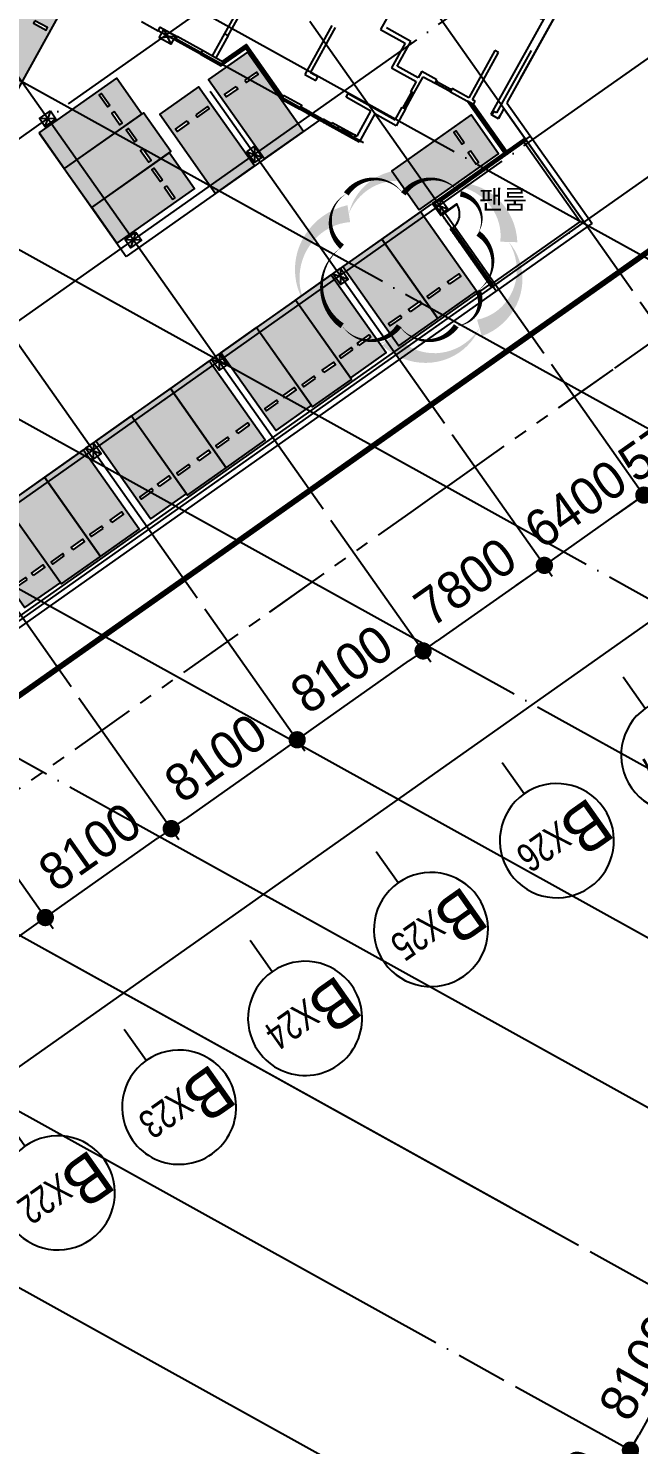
# Model space of a CAD drawing. Header units: millimetres. Extents: x -21000 to 567700, y 435000 to 850800.
# Drawn here: x 411907 to 443986, y 584986 to 659411 of the extents above; entities that cross this region are included whole.
import ezdxf
from ezdxf.enums import TextEntityAlignment as Align
from ezdxf.xclip import XClip

# ---------------------------------------------------------------- set-up
doc = ezdxf.new("R2010")
doc.units = ezdxf.units.MM
doc.header["$LTSCALE"] = 700
doc.header["$XCLIPFRAME"] = 2
for name, pattern in [('AB_Pbase$0$CON-110-B2F$0$HIDDEN', [9.525, 6.35, -3.175]), ('AB_Pbase$0$PHANTOMX2', [5, 2.5, -0.5, 0.5, -0.5, 0.5, -0.5]), ('AB_Pbase$0$주차장기둥$0$CEN', [62, 60, -1, 0, -1]), ('AB_Pbase$0$주차장기둥$0$PHANTOMX2', [5, 2.5, -0.5, 0.5, -0.5, 0.5, -0.5]), ('AB_Pbase$0$지하1층 동골조$0$PHANTOMX2', [5, 2.5, -0.5, 0.5, -0.5, 0.5, -0.5]), ('AUDIT_D_190513103822-5', [2.3, 1.5, -0.8])]:
    doc.linetypes.add(name, pattern=pattern)
doc.layers.get('0').update_dxf_attribs({"color": 2})
doc.layers.get('Defpoints').update_dxf_attribs({"color": 171})
for name, color, linetype, plot in [('AB_Pbase$0$CON-110-B2F$0$DEF', 181, 'AB_Pbase$0$CON-110-B2F$0$HIDDEN', False), ('AB_Pbase$0$DEFPOINT', 247, 'Continuous', False), ('AB_Pbase$0$Defponts', 161, 'Continuous', False), ('AB_Pbase$0$주차장기둥$0$DEFPOINT', 247, 'Continuous', False), ('AB_Pbase$0$주차장기둥$0$Defpoints1', 235, 'Continuous', False), ('AB_Pbase$0$지하1층 동골조$0$Defpoints1', 235, 'Continuous', False)]:
    doc.layers.add(name, color=color, linetype=linetype, plot=plot)
for name, color, linetype in [('AB_Pbase$0$DOOR', 4, 'Continuous'), ('AB_Pbase$0$ELE8', 8, 'Continuous'), ('AB_Pbase$0$FIN', 6, 'Continuous'), ('AB_Pbase$0$SITE', 3, 'AB_Pbase$0$PHANTOMX2'), ('AB_Pbase$0$WAL', 3, 'Continuous'), ('AB_Pbase$0$WIN', 4, 'Continuous'), ('AB_Pbase$0$WIN1', 1, 'Continuous'), ('AB_Pbase$0$설비사이즈', 4, 'AUDIT_D_190513103822-5'), ('AB_Pbase$0$주차-sol', 254, 'Continuous'), ('AB_Pbase$0$주차-일반', 9, 'Continuous'), ('AB_Pbase$0$주차-확장', 7, 'Continuous'), ('AB_Pbase$0$주차장기둥$0$CEN_P', 244, 'AB_Pbase$0$주차장기둥$0$CEN'), ('p_구조전체평면도중심선$0$AXIS', 7, 'Continuous'), ('p_구조전체평면도중심선$0$DIM', 7, 'Continuous'), ('p_구조전체평면도중심선$0$SDIM', 4, 'Continuous')]:
    doc.layers.add(name, color=color, linetype=linetype)
doc.styles.add('AB_Pbase$0$돋움', font='')
doc.styles.add('AB_Pbase$0$맑은고딕', font='malgun.ttf')
doc.styles.add('AB_Pbase$0$주차장기둥$0$맑은 고딕', font='')
doc.styles.add('p_구조전체평면도중심선$0$도면기준$0$울릉도L', font='')
doc.styles.add('p_구조전체평면도중심선$0$돋움', font='')
doc.styles.add('p_구조전체평면도중심선$0$돋음', font='')
doc.styles.get('AB_Pbase$0$돋움').set_extended_font_data('Dotum')
doc.styles.get('AB_Pbase$0$주차장기둥$0$맑은 고딕').set_extended_font_data('Dotum')
doc.styles.get('p_구조전체평면도중심선$0$도면기준$0$울릉도L').set_extended_font_data('Dotum')
doc.styles.get('p_구조전체평면도중심선$0$돋움').set_extended_font_data('Dotum')
doc.styles.get('p_구조전체평면도중심선$0$돋음').set_extended_font_data('Dotum')
doc.dimstyles.new('p_구조전체평면도중심선$0$ADIM', dxfattribs={"dimscale": 700, "dimtxt": 3, "dimasz": 1.5, "dimexe": 1, "dimexo": 1, "dimgap": 1, "dimtad": 1, "dimdec": 0, "dimdsep": 46, "dimtxsty": 'p_구조전체평면도중심선$0$돋움', "dimblk1": 'p_구조전체평면도중심선$0$DOT', "dimblk2": 'p_구조전체평면도중심선$0$DOT', "dimsah": 1, "dimcen": 1, "dimdle": 1.5, "dimclrd": 7, "dimclre": 7, "dimclrt": 3, "dimadec": 0, "dimazin": 0, "dimtfac": 1, "dimtdec": 0, "dimtix": 1, "dimtmove": 2, "dimatfit": 3, "dimldrblk": 'p_구조전체평면도중심선$0$_Dot', "dimfxl": 1, "dimtvp": 1, "dimtolj": 1, "dimtzin": 0, "dimarcsym": 0})

# ---------------------------------------------------------------- blocks, each defined once
blk = doc.blocks.new('AB_Pbase$0$SITE0917')
at = {"layer": 'AB_Pbase$0$SITE', "ltscale": 4, "const_width": 300, "flags": 128}
blk.add_lwpolyline([(212876, -144968), (209906, -142008), (204836, -136928), (200146, -132238), (190406, -122488), (180636, -112708), (171034, -103096), (171034, -103096), (158736, -90778), (158736, -90778), (141626, -73668), (139746, -71778), (128760, -60783), (176825, 584), (181318, 2778), (191836, 2802), (195846, 2812), (208846, 2852), (221744, 2892), (225745, 2912), (238652, 2912), (251951, 2992), (272863, 3047), (279849, 3072), (281852, 3072), (297942, 3132), (307301, 3162), (318838, 3162), (322371, 3192), (329338, 3212), (331331, 3221), (331828, 3221), (342783, 3252), (353879, 3292), (357878, 3302), (368882, 3332), (377971, 3362), (436463, 3532), (443896, 3564), (449423, 3588), (453866, 1294), (461852, -10041), (461004, -14962), (456210, -18339), (446980, -24860), (436111, -32530), (433802, -34158), (424035, -41046), (408709, -51856), (403261, -55702), (401224, -57140), (393879, -62330), (377930, -73579), (370949, -78503), (368971, -79898), (360221, -86073), (350807, -92731), (341600, -99229), (316998, -116581), (268640, -150722), (261994, -155385), (240653, -170436), (213593, -144250), (212876, -144968)], dxfattribs=at)
blk = doc.blocks.new('AB_Pbase$0$Door_s_1000')
at = {"layer": 'AB_Pbase$0$Defponts'}
for p, q in [((-10, 100), (-10, 0)), ((1010, 100), (1010, 0))]:
    blk.add_line(p, q, dxfattribs=at)
at = {"layer": 'AB_Pbase$0$WIN'}
for points in [[(40, 100), (80, 100), (80, 1020), (40, 1020)], [(55, 55), (55, 0), (0, 0), (0, 100), (40, 100), (40, 55)], [(945, 55), (945, 0), (1000, 0), (1000, 100), (960, 100), (960, 55)]]:
    blk.add_lwpolyline(points, close=True, dxfattribs=at)
at = {"layer": 'AB_Pbase$0$WIN1'}
blk.add_arc((40, 100), 920, 360, 90, dxfattribs=at)
at = {"layer": 'AB_Pbase$0$Defponts', "style": 'AB_Pbase$0$돋움'}
blk.add_text('D-1000', height=100, rotation=360, dxfattribs=at).set_placement((476, 58), align=Align.MIDDLE)
blk = doc.blocks.new('AB_Pbase$0$CON-110-B2F')
for p, q in [((-8290, -6410), (-11220, -6410)), ((-11220, -6410), (-11220, -7070)), ((-11000, -7070), (-11000, -6630)), ((-11000, -6630), (-8290, -6630)), ((-11220, -7070), (-11000, -7070)), ((-12950, -10640), (-12950, -8890)), ((-12950, -8890), (-12730, -8890)), ((-12730, -8890), (-12730, -10390)), ((-11220, -10390), (-11220, -8890)), ((-11220, -8890), (-11000, -8890)), ((-11000, -8890), (-11000, -11720)), ((-4210, -8760), (-7230, -8760)), ((-7230, -8760), (-7230, -10240)), ((-7010, -10460), (-7010, -8980)), ((-12730, -10390), (-11220, -10390)), ((-7230, -10240), (-8710, -10240)), ((-8710, -10240), (-8710, -11720)), ((-11250, -10640), (-12950, -10640)), ((-11250, -11920), (-11250, -10640)), ((-8490, -11720), (-8490, -10460)), ((-8490, -10460), (-7010, -10460)), ((-11000, -11720), (-10240, -11720)), ((-10240, -11720), (-10240, -11920)), ((-8710, -11720), (-9320, -11720)), ((-9320, -11720), (-9320, -11920)), ((-8110, -11720), (-8490, -11720)), ((-8110, -12630), (-8110, -11720)), ((-10240, -11920), (-11250, -11920)), ((-9320, -11920), (-8310, -11920)), ((-8310, -11920), (-8310, -12630)), ((-8310, -12630), (-8110, -12630)), ((-8310, -13550), (-8310, -14930)), ((-8110, -13550), (-8310, -13550)), ((-8110, -14550), (-8110, -13550)), ((-5280, -14550), (-8110, -14550)), ((-8110, -14930), (-8110, -14770)), ((-8110, -14770), (-5280, -14770)), ((-5280, -14770), (-5280, -14550)), ((-8310, -14930), (-8110, -14930))]:
    blk.add_line(p, q)
for points in [[(-12730, 420), (-12950, 420), (-12950, 1440), (-12730, 1440)], [(-12730, -1100), (-12950, -1100), (-12950, -2350), (-12730, -2350)], [(-8450, -1690), (-11390, -1690), (-11390, -1910), (-8450, -1910)], [(-12730, -5970), (-12950, -5970), (-12950, -7070), (-12730, -7070)]]:
    blk.add_lwpolyline(points, close=True)
at = {"layer": 'AB_Pbase$0$CON-110-B2F$0$DEF'}
for p, q in [((-8110, -16050), (-8310, -16050)), ((-8310, -16050), (-8310, -16430)), ((-8110, -16210), (-8110, -16050)), ((8970, -16210), (-8110, -16210)), ((25190, -16430), (-8310, -16430))]:
    blk.add_line(p, q, dxfattribs=at)
at = {"layer": 'Defpoints'}
for p, q in [((-12950, -9320), (-12730, -9320)), ((-12730, -10290), (-12950, -9320)), ((-12730, -9320), (-12950, -10290)), ((-12730, -10290), (-12950, -10290))]:
    blk.add_line(p, q, dxfattribs=at)
blk = doc.blocks.new('AB_Pbase$0$CON-110-B1F')
at = {"rotation": 359.9999999999998}
blk.add_blockref('AB_Pbase$0$CON-110-B2F', (0, 0), dxfattribs=at)
blk = doc.blocks.new('AB_Pbase$0$지하1층 동골조')
at = {"layer": 'AB_Pbase$0$지하1층 동골조$0$Defpoints1', "linetype": 'AB_Pbase$0$지하1층 동골조$0$PHANTOMX2', "ltscale": 2}
blk.add_lwpolyline([(200767, -65476), (225367, -48126), (234577, -41626), (246877, -32926), (252737, -28796), (254716, -27400), (261697, -22476), (277646, -11227), (285078, -5975), (285947, -5361), (286307, -5106), (287117, -4536), (295787, 1584), (305747, 8614)], dxfattribs=at)
at = {"layer": 'AB_Pbase$0$지하1층 동골조$0$Defpoints1', "linetype": 'AB_Pbase$0$지하1층 동골조$0$PHANTOMX2', "ltscale": 2, "flags": 128}
blk.add_lwpolyline([(305496, 13326), (315263, 20214), (317573, 21842), (328441, 29512), (337671, 36032), (342465, 39410), (343314, 44331), (335327, 55666), (330884, 57959), (325357, 57936), (317924, 57904), (259433, 57734), (250343, 57704), (239340, 57674), (235340, 57664), (224244, 57624), (213290, 57592), (212792, 57592), (210800, 57584), (203833, 57564), (200300, 57534), (188762, 57534), (179403, 57504), (163313, 57444), (161310, 57444), (154324, 57418), (133412, 57364), (120113, 57284), (107206, 57284), (103205, 57264), (90307, 57224), (77307, 57184), (73297, 57174), (62779, 57150), (58286, 54955), (10221, -6411), (21207, -17406), (23087, -19296), (40197, -36406), (52495, -48724), (62097, -58336), (71867, -68116), (81607, -77866), (86297, -82556), (91367, -87636), (94337, -90596), (95054, -89878), (122114, -116064), (143455, -101014), (150102, -96350), (198459, -62209), (223061, -44857), (232269, -38359), (241682, -31701), (250432, -25527), (252410, -24132), (259391, -19208), (275340, -7958), (282685, -2768), (284723, -1330), (290171, 2516)], close=True, dxfattribs=at)
at = {"rotation": 60.99999813643059}
blk.add_blockref('AB_Pbase$0$CON-110-B1F', (279323, 29949), dxfattribs=at)
blk = doc.blocks.new('AB_Pbase$0$조적점검800')
at = {"layer": 'AB_Pbase$0$설비사이즈', "linetype": 'Continuous'}
for p, q in [((785, 110), (35, 110)), ((785, 0), (35, 0))]:
    blk.add_line(p, q, dxfattribs=at)
for points in [[(35, 110), (10, 110), (10, 0), (35, 0)], [(785, 0), (35, 0), (35, 20), (785, 20)], [(785, 110), (810, 110), (810, 0), (785, 0)]]:
    blk.add_lwpolyline(points, close=True, dxfattribs=at)
at = {"layer": 'Defpoints', "linetype": 'Continuous'}
for p, q in [((0, 110), (0, 0)), ((820, 110), (820, 0))]:
    blk.add_line(p, q, dxfattribs=at)
at = {"layer": 'Defpoints', "linetype": 'Continuous', "style": 'AB_Pbase$0$맑은고딕', "text_generation_flag": 4}
blk.add_text('조적점검 800', height=21, rotation=180, dxfattribs=at).set_placement((398, 56), align=Align.MIDDLE_CENTER)
blk = doc.blocks.new('AB_Pbase$0$AB_Pbase_지하1층_골조')
for p, q in [((452851, 683980), (437059, 655492)), ((444593, 670012), (436216, 654899)), ((417856, 659771), (418731, 659286)), ((420952, 658055), (419623, 658791)), ((421059, 658247), (419729, 658984)), ((422224, 659133), (421575, 657961)), ((422417, 659026), (421767, 657854)), ((436898, 655201), (436610, 654681)), ((436898, 655201), (441115, 649223)), ((437059, 655492), (441533, 649151)), ((436216, 654899), (436610, 654681)), ((270667, 528593), (441533, 649151)), ((270700, 528984), (441115, 649223))]:
    blk.add_line(p, q)
blk = doc.blocks.new('AB_Pbase$0$주차장기둥$0$cen 2bl 지하')
at = {"layer": 'AB_Pbase$0$주차장기둥$0$CEN_P'}
for p, q in [((10097, 85016), (90237, 250834)), ((-12695, 19933), (97260, 247440)), ((-5672, 16538), (104282, 244046)), ((-1080, 14319), (108874, 241827)), ((97437, 208016), (78212, 217308)), ((94956, 202884), (75732, 212176)), ((92171, 197122), (72947, 206413)), ((88777, 190099), (58291, 204834)), ((85253, 182806), (54766, 197541)), ((81728, 175513), (51241, 190248))]:
    blk.add_line(p, q, dxfattribs=at)
at = {"layer": 'AB_Pbase$0$주차장기둥$0$CEN_P', "color": 5}
for p, q in [((294, 209883), (119274, 209883)), ((294, 202083), (119274, 202083)), ((16870, 194283), (119274, 194283)), ((16870, 186483), (119274, 186483)), ((-12594, 178683), (119274, 178683)), ((-132796, 170883), (119274, 170883)), ((-132796, 162783), (119274, 162783)), ((-57008, 162783), (119274, 162783)), ((-57008, 154683), (119274, 154683)), ((-57008, 146583), (119274, 146583))]:
    blk.add_line(p, q, dxfattribs=at)
blk = doc.blocks.new('AB_Pbase$0$주차장기둥$0$p기둥 5x7')
blk.add_lwpolyline([(-250, 350), (250, 350), (250, -350), (-250, -350)], close=True)
at = {"layer": 'AB_Pbase$0$주차장기둥$0$DEFPOINT'}
for p, q in [((250, 350), (-250, -350)), ((-250, 350), (250, -350))]:
    blk.add_line(p, q, dxfattribs=at)
at = {"layer": 'AB_Pbase$0$주차장기둥$0$DEFPOINT', "color": 6, "style": 'AB_Pbase$0$주차장기둥$0$맑은 고딕'}
for s, height, p in [('C1', 100, (-24, -160)), ('5x7', 50, (29, -259))]:
    blk.add_text(s, height=height, rotation=0, dxfattribs=at).set_placement(p)
blk = doc.blocks.new('AB_Pbase$0$주차장기둥')
at = {"layer": 'AB_Pbase$0$주차장기둥$0$Defpoints1', "linetype": 'AB_Pbase$0$주차장기둥$0$PHANTOMX2', "ltscale": 2}
blk.add_lwpolyline([(81499, 89239), (93649, 116780), (98196, 127096), (104258, 140888), (107154, 147446), (108131, 149662), (111579, 157478), (119457, 175335), (123122, 183664), (123551, 184638), (123728, 185042), (124129, 185948), (128408, 195659), (133325, 206815)], dxfattribs=at)
for name, p, rotation in [('AB_Pbase$0$주차장기둥$0$cen 2bl 지하', (36992, -11667), 1.99999810188403), ('AB_Pbase$0$주차장기둥$0$p기둥 5x7', (99273, 198471), 91.99999996486613), ('AB_Pbase$0$주차장기둥$0$p기둥 5x7', (116150, 198226), 66.20545820488529), ('AB_Pbase$0$주차장기둥$0$p기둥 5x7', (106385, 195538), 66.2054582048853), ('AB_Pbase$0$주차장기둥$0$p기둥 5x7', (113568, 192370), 66.20545820488529), ('AB_Pbase$0$주차장기둥$0$p기둥 5x7', (96101, 191548), 336.2054582048849), ('AB_Pbase$0$주차장기둥$0$p기둥 5x7', (103238, 188401), 336.2054582048849), ('AB_Pbase$0$주차장기둥$0$p기둥 5x7', (110421, 185233), 66.20545820488529), ('AB_Pbase$0$주차장기둥$0$p기둥 5x7', (107153, 177822), 66.20545820488529)]:
    blk.add_blockref(name, p, dxfattribs=dict(rotation=rotation))
blk = doc.blocks.new('AB_Pbase$0$실명')
at = {"layer": 'AB_Pbase$0$Defponts', "style": 'AB_Pbase$0$돋움'}
blk.add_text('팬룸', height=1000, rotation=359.93154, dxfattribs=at).set_placement((457864, -180417), align=Align.MIDDLE)
blk = doc.blocks.new('AB_Pbase$0$주차일반')
at = {"layer": 'AB_Pbase$0$주차-sol'}
h = blk.add_hatch(color=254, dxfattribs=at)
h.dxf.hatch_style = 1
h.paths.add_polyline_path([(0, 0), (-2300, 0), (-2300, -5000), (0, -5000)])
h.paths.add_polyline_path([(-200, -3725), (-200, -3875), (-950, -3875), (-950, -3725)], flags=16)
h.paths.add_polyline_path([(-1350, -3725), (-1350, -3875), (-2100, -3875), (-2100, -3725)], flags=16)
at = {"layer": 'AB_Pbase$0$주차-일반', "color": 6}
for points in [[(0, 0), (0, -5000), (-2300, -5000), (-2300, 0)], [(-1350, -3875), (-1350, -3725), (-2100, -3725), (-2100, -3875)], [(-950, -3875), (-950, -3725), (-200, -3725), (-200, -3875)]]:
    blk.add_lwpolyline(points, close=True, dxfattribs=at)
blk = doc.blocks.new('AB_Pbase$0$주차확장')
at = {"layer": 'AB_Pbase$0$주차-sol'}
h = blk.add_hatch(color=252, dxfattribs=at)
h.paths.add_polyline_path([(1525, -3825), (2275, -3825), (2275, -3975), (1525, -3975)], flags=16)
edge = h.paths.add_edge_path()
edge.add_line((0, -5100), (2500, -5100))
edge.add_line((2500, -5100), (2500, 0))
edge.add_line((2500, 0), (0, 0))
edge.add_line((0, 0), (0, -5100))
h.paths.add_polyline_path([(225, -3975), (225, -3825), (975, -3825), (975, -3975)])
at = {"layer": 'AB_Pbase$0$주차-확장'}
blk.add_lwpolyline([(0, 0), (0, -5100), (2500, -5100), (2500, 0)], close=True, dxfattribs=at)
at = {"layer": 'AB_Pbase$0$주차-확장', "ltscale": 600}
for points in [[(975, -3975), (975, -3825), (225, -3825), (225, -3975)], [(1525, -3975), (1525, -3825), (2275, -3825), (2275, -3975)]]:
    blk.add_lwpolyline(points, close=True, dxfattribs=at)
blk = doc.blocks.new('AB_Pbase$0$pppaaa_1_1')
at = {"layer": 'AB_Pbase$0$주차-일반', "extrusion": (0, 0, -1), "xscale": -1, "zscale": -1, "rotation": 234.7945447613406}
for p in [(-412470, 653916), (-415237, 649994)]:
    blk.add_blockref('AB_Pbase$0$주차일반', p, dxfattribs=at)
at = {"layer": 'AB_Pbase$0$주차-일반', "rotation": 35.20545523873221}
for p in [(427829, 646458), (423907, 643691), (417330, 639050), (410711, 634380)]:
    blk.add_blockref('AB_Pbase$0$주차일반', p, dxfattribs=at)
at = {"layer": 'AB_Pbase$0$주차-확장'}
for p, rotation in [((411183, 655862), 150.9999787040494), ((432453, 649879), 125.2054551106034), ((430485, 648331), 35.20545523873221), ((428442, 646890), 35.20545523873221), ((423907, 643691), 35.20545523873221), ((419372, 640491), 35.20545523873221), ((417330, 639050), 35.20545523873221), ((412754, 635821), 35.20545523873221), ((410711, 634380), 35.20545523873221)]:
    blk.add_blockref('AB_Pbase$0$주차확장', p, dxfattribs=dict(at, rotation=rotation))
at = {"layer": 'AB_Pbase$0$주차-확장', "extrusion": (0, 0, -1), "xscale": -1, "zscale": -1}
for p, rotation in [((-426368, 653993), 144.7945447613402), ((-423794, 652177), 144.7945447613402), ((-415237, 649994), 234.7945447613406)]:
    blk.add_blockref('AB_Pbase$0$주차확장', p, dxfattribs=dict(at, rotation=rotation))
blk = doc.blocks.new('AB_Pbase')
at = {"layer": 'AB_Pbase$0$ELE8'}
h = blk.add_hatch(dxfattribs=at)
h.set_pattern_fill('NET', color=256, scale=20, angle=15.182184)
h.paths.add_polyline_path([(432175, 655984), (432044, 656056), (431598, 655252), (431729, 655179)])
h.paths.add_polyline_path([(425211, 655694), (423332, 658357), (422045, 657449), (422152, 657641), (422099, 657670), (423369, 658566), (425292, 655839)])
h.paths.add_polyline_path([(436376, 645879), (436254, 645793), (434132, 648800), (434255, 648886)])
h.paths.add_polyline_path([(437961, 660563), (437888, 660432), (438955, 659840), (439028, 659972)])
h.paths.add_polyline_path([(435538, 661906), (435708, 662212), (434649, 662799), (434577, 662668), (435504, 662154), (435407, 661979)])
h.paths.add_polyline_path([(430527, 664706), (430615, 664864), (432233, 663967), (432306, 664098), (430556, 665068), (430396, 664779)])
h.paths.add_polyline_path([(427697, 666035), (427624, 665904), (428516, 665410), (428589, 665541)])
h.paths.add_polyline_path([(426516, 666690), (425537, 667233), (425464, 667102), (426443, 666559)])
h.paths.add_polyline_path([(417393, 664773), (417261, 664845), (415322, 661347), (415191, 661419), (415119, 661288), (415381, 661143)])
edge = h.paths.add_edge_path()
edge.add_line((434996, 655575), (436909, 652864))
edge.add_line((436909, 652864), (433549, 650493))
edge.add_line((433549, 650493), (433636, 650371))
edge.add_line((433636, 650371), (438089, 653513))
edge.add_line((438089, 653513), (438002, 653635))
edge.add_line((438002, 653635), (437032, 652950))
edge.add_line((437032, 652950), (435298, 655408))
edge.add_line((435298, 655408), (434996, 655575))
h.paths.add_polyline_path([(426611, 654918), (426174, 655160), (426246, 655291), (426684, 655049)])
h.paths.add_polyline_path([(427401, 654651), (427838, 654409), (427765, 654278), (427328, 654520)])
h.paths.add_polyline_path([(433286, 656523), (433359, 656654), (433402, 656630), (433330, 656499)])
h.paths.add_polyline_path([(434047, 656101), (434120, 656232), (434163, 656208), (434091, 656077)])
h.paths.add_polyline_path([(415664, 665902), (415602, 665936), (415530, 665805), (415591, 665771)])
h.paths.add_polyline_path([(416442, 665471), (416381, 665505), (416308, 665374), (416369, 665340)])
h.paths.add_polyline_path([(415453, 661274), (415381, 661143), (415634, 661002), (415707, 661133)])
h.paths.add_polyline_path([(412529, 664702), (411890, 665056), (411963, 665187), (412601, 664833)], flags=17)
h.paths.add_polyline_path([(413839, 666994), (413970, 666921), (415478, 669641), (415347, 669714)])
h.paths.add_polyline_path([(412527, 664699), (412601, 664833), (412397, 664774), (410987, 662231), (402818, 666759), (402746, 666628), (411046, 662027), (411690, 663189), (412888, 662524), (412961, 662656), (411763, 663320)])
at = {"layer": 'AB_Pbase$0$DEFPOINT', "color": 22}
for p, q in [((429517, 653393), (419616, 658881)), ((438291, 653747), (433245, 650187)), ((436488, 645591), (433245, 650187))]:
    blk.add_line(p, q, dxfattribs=at)
at = {"layer": 'AB_Pbase$0$DEFPOINT'}
for p, q in [((427207, 654586), (417053, 647421)), ((412498, 653876), (417053, 647421)), ((378600, 611723), (433100, 650176))]:
    blk.add_line(p, q, dxfattribs=at)
at = {"layer": 'AB_Pbase$0$FIN'}
for p, q in [((437966, 653426), (440906, 649259)), ((440906, 649259), (436290, 646002)), ((436138, 645956), (274245, 531730))]:
    blk.add_line(p, q, dxfattribs=at)
at = {"layer": 'AB_Pbase$0$WAL'}
for points in [[(425211, 655694), (423332, 658357), (422045, 657449), (422152, 657641), (422099, 657670), (423369, 658566), (425292, 655839), (425211, 655694)], [(434996, 655575), (436909, 652864), (433549, 650493), (433636, 650371), (438089, 653513), (438002, 653635), (437032, 652950), (435298, 655408), (434996, 655575)]]:
    blk.add_lwpolyline(points, dxfattribs=at)
for points in [[(433286, 656523), (433359, 656654), (433402, 656630), (433330, 656499)], [(432175, 655984), (432044, 656056), (431598, 655252), (431729, 655179)], [(434047, 656101), (434120, 656232), (434163, 656208), (434091, 656077)], [(426611, 654918), (426174, 655160), (426246, 655291), (426684, 655049)], [(427401, 654651), (427838, 654409), (427765, 654278), (427328, 654520)], [(436376, 645879), (436254, 645793), (434132, 648800), (434255, 648886)]]:
    blk.add_lwpolyline(points, close=True, dxfattribs=at)
for name, p, rotation in [('AB_Pbase$0$AB_Pbase_지하1층_골조', (0, 0), 359.9999999999999), ('AB_Pbase$0$주차장기둥', (231893, 539971), 329.0000000345588), ('AB_Pbase$0$지하1층 동골조', (146945, 639965), 359.9999999999994), ('AB_Pbase$0$SITE0917', (28406, 694337), 359.9999999999983), ('AB_Pbase$0$실명', (-21011, 830850), 359.9999999999999)]:
    blk.add_blockref(name, p, dxfattribs=dict(rotation=rotation))
at = {"layer": 'AB_Pbase$0$DOOR', "rotation": 330.9999981364547}
for p in [(433330, 656499), (426611, 654918)]:
    blk.add_blockref('AB_Pbase$0$조적점검800', p, dxfattribs=at)
at = {"layer": 'AB_Pbase$0$WAL'}
ref = blk.add_blockref('AB_Pbase$0$pppaaa_1_1', (0, 0), dxfattribs=dict(at, rotation=359.9999999999999))
XClip(ref).set_block_clipping_path([(-396188.9384898804, 0.0133324571), (493845.7278262604, 839949.4046300659)])
at = {"layer": 'AB_Pbase$0$WAL', "color": 153, "rotation": 305.2054582394538}
blk.add_blockref('AB_Pbase$0$Door_s_1000', (433550, 649625), dxfattribs=at)
blk = doc.blocks.new('p_구조전체평면도중심선$0$DOT')
at = {"layer": 'p_구조전체평면도중심선$0$SDIM', "color": 0, "linetype": 'ByBlock'}
blk.add_line((-0.5, 0), (-1, 0), dxfattribs=at)
at = {"layer": 'p_구조전체평면도중심선$0$SDIM', "color": 0, "linetype": 'ByBlock', "const_width": 0.5}
blk.add_lwpolyline([(-0.25, 0, 1), (0.25, 0, 1)], format="xyb", close=True, dxfattribs=at)
blk = doc.blocks.new('*D128')
at = {"layer": 'Defpoints', "color": 0, "transparency": 16777216}
for p in [(408497, -105954), (415146, -109640), (404570, -113039)]:
    blk.add_point(p, dxfattribs=at)
at = {"layer": 'p_구조전체평면도중심선$0$DIM', "color": 7, "lineweight": -2, "transparency": 16777216}
for p, q in [((409109, -106294), (415759, -109980)), ((411661, -115929), (414705, -110436)), ((405182, -113378), (411832, -117064))]:
    blk.add_line(p, q, dxfattribs=at)
at = {"layer": 'p_구조전체평면도중심선$0$DIM', "color": 7, "lineweight": -2, "transparency": 16777216, "xscale": 910, "yscale": 910, "zscale": 910}
for p, rotation in [((415146, -109640), 60.99999813668794), ((411220, -116725), 240.9999981366879)]:
    blk.add_blockref('p_구조전체평면도중심선$0$DOT', p, dxfattribs=dict(at, rotation=rotation))
at = {"layer": 'p_구조전체평면도중심선$0$DIM', "color": 3, "transparency": 16777216, "insert": (411712, -112367), "char_height": 1960, "attachment_point": 5, "rotation": 61, "style": 'p_구조전체평면도중심선$0$도면기준$0$울릉도L'}
blk.add_mtext('\\A1;8100', dxfattribs=at)
blk = doc.blocks.new('p_구조전체평면도중심선$0$_Dot')
at = {"color": 0, "linetype": 'ByBlock', "lineweight": -2}
blk.add_line((-0.5, 0), (-1, 0), dxfattribs=at)
at = {"color": 0, "linetype": 'ByBlock', "const_width": 0.5}
blk.add_lwpolyline([(-0.25, 0, 1), (0.25, 0, 1)], format="xyb", close=True, dxfattribs=at)
blk = doc.blocks.new('*D129')
at = {"layer": 'Defpoints', "color": 0, "transparency": 16777216}
for p in [(412424, -98870), (408497, -105954), (415146, -109640)]:
    blk.add_point(p, dxfattribs=at)
at = {"layer": 'p_구조전체평면도중심선$0$DIM', "color": 7, "lineweight": -2, "transparency": 16777216}
for p, q in [((413036, -99209), (419686, -102895)), ((418632, -103352), (415588, -108844)), ((409109, -106294), (415759, -109980))]:
    blk.add_line(p, q, dxfattribs=at)
at = {"layer": 'p_구조전체평면도중심선$0$DIM', "color": 7, "lineweight": -2, "transparency": 16777216, "xscale": 910, "yscale": 910, "zscale": 910}
for p, rotation in [((419073, -102556), 60.99999813702097), ((415146, -109640), 240.999998137021)]:
    blk.add_blockref('p_구조전체평면도중심선$0$DOT', p, dxfattribs=dict(at, rotation=rotation))
at = {"layer": 'p_구조전체평면도중심선$0$DIM', "color": 3, "transparency": 16777216, "insert": (415639, -105283), "char_height": 1960, "attachment_point": 5, "rotation": 61, "style": 'p_구조전체평면도중심선$0$도면기준$0$울릉도L'}
blk.add_mtext('\\A1;8100', dxfattribs=at)
blk = doc.blocks.new('*D130')
at = {"layer": 'Defpoints', "color": 0, "transparency": 16777216}
for p in [(416351, -91786), (423000, -95472), (412424, -98870)]:
    blk.add_point(p, dxfattribs=at)
at = {"layer": 'p_구조전체평면도중심선$0$DIM', "color": 7, "lineweight": -2, "transparency": 16777216}
for p, q in [((416963, -92125), (423613, -95811)), ((419515, -101760), (422559, -96267)), ((413036, -99209), (419686, -102895))]:
    blk.add_line(p, q, dxfattribs=at)
at = {"layer": 'p_구조전체평면도중심선$0$DIM', "color": 7, "lineweight": -2, "transparency": 16777216, "xscale": 910, "yscale": 910, "zscale": 910}
for p, rotation in [((423000, -95472), 60.99999813737975), ((419073, -102556), 240.9999981373797)]:
    blk.add_blockref('p_구조전체평면도중심선$0$DOT', p, dxfattribs=dict(at, rotation=rotation))
at = {"layer": 'p_구조전체평면도중심선$0$DIM', "color": 3, "transparency": 16777216, "insert": (419566, -98199), "char_height": 1960, "attachment_point": 5, "rotation": 61, "style": 'p_구조전체평면도중심선$0$도면기준$0$울릉도L'}
blk.add_mtext('\\A1;8100', dxfattribs=at)
blk = doc.blocks.new('*D164')
at = {"layer": 'Defpoints', "color": 0, "transparency": 16777216}
for p in [(379139, -74203), (372765, -78700), (378021, -86148)]:
    blk.add_point(p, dxfattribs=at)
at = {"layer": 'p_구조전체평면도중심선$0$DIM', "color": 7, "lineweight": -2, "transparency": 16777216}
for p, q in [((379542, -74775), (384798, -82224)), ((373169, -79271), (378424, -86720)), ((383651, -82176), (378764, -85624))]:
    blk.add_line(p, q, dxfattribs=at)
at = {"layer": 'p_구조전체평면도중심선$0$DIM', "color": 7, "lineweight": -2, "transparency": 16777216, "xscale": 910, "yscale": 910, "zscale": 910}
for p, rotation in [((384394, -81652), 35.20545823896463), ((378021, -86148), 215.2054582389646)]:
    blk.add_blockref('p_구조전체평면도중심선$0$DOT', p, dxfattribs=dict(at, rotation=rotation))
at = {"layer": 'p_구조전체평면도중심선$0$DIM', "color": 3, "transparency": 16777216, "insert": (380238, -82526), "char_height": 1960, "attachment_point": 5, "rotation": 35.20546, "style": 'p_구조전체평면도중심선$0$도면기준$0$울릉도L'}
blk.add_mtext('\\A1;7800', dxfattribs=at)
blk = doc.blocks.new('*D165')
at = {"layer": 'Defpoints', "color": 0, "transparency": 16777216}
for p in [(385757, -69533), (379139, -74203), (391013, -76982)]:
    blk.add_point(p, dxfattribs=at)
at = {"layer": 'p_구조전체평면도중심선$0$DIM', "color": 7, "lineweight": -2, "transparency": 16777216}
for p, q in [((386161, -70105), (391416, -77554)), ((379542, -74775), (384798, -82224)), ((385138, -81127), (390269, -77506))]:
    blk.add_line(p, q, dxfattribs=at)
at = {"layer": 'p_구조전체평면도중심선$0$DIM', "color": 7, "lineweight": -2, "transparency": 16777216, "xscale": 910, "yscale": 910, "zscale": 910}
for p, rotation in [((391013, -76982), 35.20545823946565), ((384394, -81652), 215.2054582394657)]:
    blk.add_blockref('p_구조전체평면도중심선$0$DOT', p, dxfattribs=dict(at, rotation=rotation))
at = {"layer": 'p_구조전체평면도중심선$0$DIM', "color": 3, "transparency": 16777216, "insert": (386734, -77943), "char_height": 1960, "attachment_point": 5, "rotation": 35.20546, "style": 'p_구조전체평면도중심선$0$도면기준$0$울릉도L'}
blk.add_mtext('\\A1;8100', dxfattribs=at)
blk = doc.blocks.new('*D166')
at = {"layer": 'Defpoints', "color": 0, "transparency": 16777216}
for p in [(392375, -64863), (385757, -69533), (391013, -76982)]:
    blk.add_point(p, dxfattribs=at)
at = {"layer": 'p_구조전체평면도중심선$0$DIM', "color": 7, "lineweight": -2, "transparency": 16777216}
for p, q in [((392779, -65435), (398035, -72884)), ((386161, -70105), (391416, -77554)), ((396888, -72837), (391756, -76457))]:
    blk.add_line(p, q, dxfattribs=at)
at = {"layer": 'p_구조전체평면도중심선$0$DIM', "color": 7, "lineweight": -2, "transparency": 16777216, "xscale": 910, "yscale": 910, "zscale": 910}
for p, rotation in [((397631, -72312), 35.2054582389994), ((391013, -76982), 215.2054582389994)]:
    blk.add_blockref('p_구조전체평면도중심선$0$DOT', p, dxfattribs=dict(at, rotation=rotation))
at = {"layer": 'p_구조전체평면도중심선$0$DIM', "color": 3, "transparency": 16777216, "insert": (393353, -73273), "char_height": 1960, "attachment_point": 5, "rotation": 35.20546, "style": 'p_구조전체평면도중심선$0$도면기준$0$울릉도L'}
blk.add_mtext('\\A1;8100', dxfattribs=at)
blk = doc.blocks.new('*D167')
at = {"layer": 'Defpoints', "color": 0, "transparency": 16777216}
for p in [(398994, -60194), (392375, -64863), (404250, -67642)]:
    blk.add_point(p, dxfattribs=at)
at = {"layer": 'p_구조전체평면도중심선$0$DIM', "color": 7, "lineweight": -2, "transparency": 16777216}
for p, q in [((399397, -60766), (404653, -68214)), ((392779, -65435), (398035, -72884)), ((398375, -71787), (403506, -68167))]:
    blk.add_line(p, q, dxfattribs=at)
at = {"layer": 'p_구조전체평면도중심선$0$DIM', "color": 7, "lineweight": -2, "transparency": 16777216, "xscale": 910, "yscale": 910, "zscale": 910}
for p, rotation in [((404250, -67642), 35.2054582338772), ((397631, -72312), 215.2054582338772)]:
    blk.add_blockref('p_구조전체평면도중심선$0$DOT', p, dxfattribs=dict(at, rotation=rotation))
at = {"layer": 'p_구조전체평면도중심선$0$DIM', "color": 3, "transparency": 16777216, "insert": (399971, -68603), "char_height": 1960, "attachment_point": 5, "rotation": 35.20546, "style": 'p_구조전체평면도중심선$0$도면기준$0$울릉도L'}
blk.add_mtext('\\A1;8100', dxfattribs=at)
blk = doc.blocks.new('*D168')
at = {"layer": 'Defpoints', "color": 0, "transparency": 16777216}
for p in [(405367, -55697), (398994, -60194), (404250, -67642)]:
    blk.add_point(p, dxfattribs=at)
at = {"layer": 'p_구조전체평면도중심선$0$DIM', "color": 7, "lineweight": -2, "transparency": 16777216}
for p, q in [((405771, -56269), (411026, -63718)), ((399397, -60766), (404653, -68214)), ((409879, -63670), (404993, -67118))]:
    blk.add_line(p, q, dxfattribs=at)
at = {"layer": 'p_구조전체평면도중심선$0$DIM', "color": 7, "lineweight": -2, "transparency": 16777216, "xscale": 910, "yscale": 910, "zscale": 910}
for p, rotation in [((410623, -63146), 35.20545824485608), ((404250, -67642), 215.2054582448561)]:
    blk.add_blockref('p_구조전체평면도중심선$0$DOT', p, dxfattribs=dict(at, rotation=rotation))
at = {"layer": 'p_구조전체평면도중심선$0$DIM', "color": 3, "transparency": 16777216, "insert": (406467, -64020), "char_height": 1960, "attachment_point": 5, "rotation": 35.20546, "style": 'p_구조전체평면도중심선$0$도면기준$0$울릉도L'}
blk.add_mtext('\\A1;7800', dxfattribs=at)
blk = doc.blocks.new('*D194')
at = {"layer": 'Defpoints', "color": 0, "transparency": 16777216}
for p in [(410597, -52007), (405367, -55697), (415852, -59456)]:
    blk.add_point(p, dxfattribs=at)
at = {"layer": 'p_구조전체평면도중심선$0$DIM', "color": 7, "lineweight": -2, "transparency": 16777216}
for p, q in [((411000, -52579), (416256, -60028)), ((405771, -56269), (411026, -63718)), ((416596, -58931), (417339, -58407)), ((410623, -63146), (415852, -59456)), ((409879, -63670), (409136, -64195))]:
    blk.add_line(p, q, dxfattribs=at)
at = {"layer": 'p_구조전체평면도중심선$0$DIM', "color": 7, "lineweight": -2, "transparency": 16777216, "xscale": 910, "yscale": 910, "zscale": 910}
for p, rotation in [((415852, -59456), 215.2054582338782), ((410623, -63146), 35.20545823387823)]:
    blk.add_blockref('p_구조전체평면도중심선$0$DOT', p, dxfattribs=dict(at, rotation=rotation))
at = {"layer": 'p_구조전체평면도중심선$0$DIM', "color": 3, "transparency": 16777216, "insert": (412268, -59927), "char_height": 1960, "attachment_point": 5, "rotation": 35.20546, "style": 'p_구조전체평면도중심선$0$도면기준$0$울릉도L'}
blk.add_mtext('\\A1;6400', dxfattribs=at)
blk = doc.blocks.new('*D195')
at = {"layer": 'Defpoints', "color": 0, "transparency": 16777216}
for p in [(415254, -48721), (410597, -52007), (415852, -59456)]:
    blk.add_point(p, dxfattribs=at)
at = {"layer": 'p_구조전체평면도중심선$0$DIM', "color": 7, "lineweight": -2, "transparency": 16777216}
for p, q in [((415658, -49293), (420913, -56742)), ((411000, -52579), (416256, -60028)), ((421253, -55645), (421997, -55121)), ((420510, -56170), (415852, -59456)), ((415109, -59981), (414365, -60505))]:
    blk.add_line(p, q, dxfattribs=at)
at = {"layer": 'p_구조전체평면도중심선$0$DIM', "color": 7, "lineweight": -2, "transparency": 16777216, "xscale": 910, "yscale": 910, "zscale": 910}
for p, rotation in [((420510, -56170), 215.2054582450822), ((415852, -59456), 35.20545824508225)]:
    blk.add_blockref('p_구조전체평면도중심선$0$DOT', p, dxfattribs=dict(at, rotation=rotation))
at = {"layer": 'p_구조전체평면도중심선$0$DIM', "color": 3, "transparency": 16777216, "insert": (417212, -56439), "char_height": 1960, "attachment_point": 5, "rotation": 35.20546, "style": 'p_구조전체평면도중심선$0$도면기준$0$울릉도L'}
blk.add_mtext('\\A1;5700', dxfattribs=at)
blk = doc.blocks.new('*D220')
at = {"layer": 'Defpoints', "color": 0, "transparency": 16777216}
for p in [(415254, -48721), (244972, -168866), (253457, -180890)]:
    blk.add_point(p, dxfattribs=at)
at = {"layer": 'p_구조전체평면도중심선$0$DIM', "color": 7, "lineweight": -2, "transparency": 16777216}
for p, q in [((415658, -49293), (424142, -61317)), ((422995, -61270), (254200, -180366)), ((245376, -169438), (253860, -181462))]:
    blk.add_line(p, q, dxfattribs=at)
at = {"layer": 'p_구조전체평면도중심선$0$DIM', "color": 7, "lineweight": -2, "transparency": 16777216, "xscale": 910, "yscale": 910, "zscale": 910}
for p, rotation in [((423738, -60746), 35.20545823944298), ((253457, -180890), 215.2054582394429)]:
    blk.add_blockref('p_구조전체평면도중심선$0$DOT', p, dxfattribs=dict(at, rotation=rotation))
at = {"layer": 'p_구조전체평면도중심선$0$DIM', "color": 3, "transparency": 16777216, "insert": (337628, -119444), "char_height": 1960, "attachment_point": 5, "rotation": 35.20546, "style": 'p_구조전체평면도중심선$0$도면기준$0$울릉도L'}
blk.add_mtext('\\A1;208400', dxfattribs=at)
blk = doc.blocks.new('p_구조전체평면도중심선$0$BOMBOM_S')
at = {"layer": 'p_구조전체평면도중심선$0$AXIS', "color": 7}
blk.add_line((0, 0.4), (0, 0), dxfattribs=at)
blk.add_lwpolyline([(-0.6, 1, 1), (0.6, 1, 1), (-0.6, 1, 1)], format="xyb", dxfattribs=at)
at = {"layer": 'p_구조전체평면도중심선$0$AXIS', "color": 1, "style": 'p_구조전체평면도중심선$0$돋음'}
for tag, p, height in [('X', (-0.295, 0.816), 0.4), ('N', (0.129, 0.816), 0.25)]:
    blk.add_attdef(tag, p, '', height=height, dxfattribs=at)
blk = doc.blocks.new('p_구조전체평면도중심선')
at = {"layer": 'p_구조전체평면도중심선$0$AXIS'}
ref = blk.add_blockref('p_구조전체평면도중심선$0$BOMBOM_S', (414773.7, -69028.6), dxfattribs=dict(at, xscale=5000, yscale=5000, zscale=5000, rotation=215.2057507652755))
ref.add_attrib('X', 'B', (419375.8, -70777), dxfattribs={"color": 1, "height": 2500, "rotation": 215.205751, "style": 'p_구조전체평면도중심선$0$돋음'})
ref.add_attrib('N', '      X27', dxfattribs={"color": 1, "height": 1500, "rotation": 215.205751, "style": 'p_구조전체평면도중심선$0$돋음', "width": 0.8}).set_placement((417604.8, -72062.6), align=Align.CENTER)
ref = blk.add_blockref('p_구조전체평면도중심선$0$BOMBOM_S', (408400.4, -73525.4), dxfattribs=dict(at, xscale=5000, yscale=5000, zscale=5000, rotation=215.2057507652755))
ref.add_attrib('X', 'B', (413002.5, -75273.8), dxfattribs={"color": 1, "height": 2500, "rotation": 215.205751, "style": 'p_구조전체평면도중심선$0$돋음'})
ref.add_attrib('N', '      X26', dxfattribs={"color": 1, "height": 1500, "rotation": 215.205751, "style": 'p_구조전체평면도중심선$0$돋음', "width": 0.8}).set_placement((411231.5, -76559.4), align=Align.CENTER)
ref = blk.add_blockref('p_구조전체평면도중심선$0$BOMBOM_S', (401781.8, -78195.1), dxfattribs=dict(at, xscale=5000, yscale=5000, zscale=5000, rotation=215.2057507652755))
ref.add_attrib('X', 'B', (406383.9, -79943.5), dxfattribs={"color": 1, "height": 2500, "rotation": 215.205751, "style": 'p_구조전체평면도중심선$0$돋음'})
ref.add_attrib('N', '      X25', dxfattribs={"color": 1, "height": 1500, "rotation": 215.205751, "style": 'p_구조전체평면도중심선$0$돋음', "width": 0.8}).set_placement((404613, -81229), align=Align.CENTER)
ref = blk.add_blockref('p_구조전체평면도중심선$0$BOMBOM_S', (395163.5, -82864.8), dxfattribs=dict(at, xscale=5000, yscale=5000, zscale=5000, rotation=215.2057507652755))
ref.add_attrib('X', 'B', (399765.6, -84613.2), dxfattribs={"color": 1, "height": 2500, "rotation": 215.205751, "style": 'p_구조전체평면도중심선$0$돋음'})
ref.add_attrib('N', '      X24', dxfattribs={"color": 1, "height": 1500, "rotation": 215.205751, "style": 'p_구조전체평면도중심선$0$돋음', "width": 0.8}).set_placement((397994.7, -85898.8), align=Align.CENTER)
ref = blk.add_blockref('p_구조전체평면도중심선$0$BOMBOM_S', (388544.9, -87534.5), dxfattribs=dict(at, xscale=5000, yscale=5000, zscale=5000, rotation=215.2057507652755))
ref.add_attrib('X', 'B', (393147, -89282.9), dxfattribs={"color": 1, "height": 2500, "rotation": 215.205751, "style": 'p_구조전체평면도중심선$0$돋음'})
ref.add_attrib('N', '      X23', dxfattribs={"color": 1, "height": 1500, "rotation": 215.205751, "style": 'p_구조전체평면도중심선$0$돋음', "width": 0.8}).set_placement((391376.1, -90568.4), align=Align.CENTER)
ref = blk.add_blockref('p_구조전체평면도중심선$0$BOMBOM_S', (382171.8, -92031.4), dxfattribs=dict(at, xscale=5000, yscale=5000, zscale=5000, rotation=215.2057507652755))
ref.add_attrib('X', 'B', (386773.9, -93779.8), dxfattribs={"color": 1, "height": 2500, "rotation": 215.205751, "style": 'p_구조전체평면도중심선$0$돋음'})
ref.add_attrib('N', '      X22', dxfattribs={"color": 1, "height": 1500, "rotation": 215.205751, "style": 'p_구조전체평면도중심선$0$돋음', "width": 0.8}).set_placement((385003, -95065.3), align=Align.CENTER)
at = {"layer": 'p_구조전체평면도중심선$0$DIM'}
for p1, p2, distance, picture, middle in [((415254, -48721), (244972.4, -168865.7), 14716.3, '*D220', (337628, -119444.1)), ((415254, -48721), (410596.6, -52007.1), 9116.3, '*D195', (417211.6, -56439.1)), ((405367.2, -55696.8), (410596.6, -52007.1), -9116.3, '*D194', (412268.2, -59927)), ((405367.2, -55696.8), (398993.9, -60193.6), 9116.3, '*D168', (406466.9, -64020.2)), ((392375.5, -64863.3), (398993.9, -60193.6), -9116.3, '*D167', (399971, -68603.4)), ((392375.5, -64863.3), (385757, -69533), 9116.3, '*D166', (393352.6, -73273.2)), ((379138.6, -74202.8), (385757, -69533), -9116.3, '*D165', (386734.1, -77942.9)), ((379138.6, -74202.8), (372765.3, -78699.5), 9116.3, '*D164', (380238.3, -82526.2)), ((412423.9, -98870.1), (416350.8, -91785.7), -7602.8, '*D130', (419566.4, -98198.6)), ((412423.9, -98870.1), (408496.9, -105954.5), 7602.8, '*D129', (415639.4, -105283.1)), ((404569.9, -113038.9), (408496.9, -105954.5), -7602.8, '*D128', (411712.5, -112367.5))]:
    dim = blk.add_aligned_dim(p1=p1, p2=p2, distance=distance, dimstyle='p_구조전체평면도중심선$0$ADIM', override={"dimtxt": 2.8, "dimasz": 1.3, "dimtxsty": 'p_구조전체평면도중심선$0$도면기준$0$울릉도L'}, dxfattribs=at)
    dim.commit()
    dim.dimension.update_dxf_attribs({"geometry": picture, "text_midpoint": middle})

msp = doc.modelspace()

# ---------------------------------------------------------------- block references
ref = msp.add_blockref('AB_Pbase', (0, 0))
XClip(ref).set_block_clipping_path([(-0.000000015, 445500.0000000148), (493845.7187941075, 839949.3912975936)])

# ---------------------------------------------------------------- next in the draw order: linework, layer by layer
at = {"layer": 'Defpoints', "color": 30, "true_color": 0xf26722}
msp.add_lwpolyline([(428752, 649674, 0, 900, -0.520567), (433294, 651072, 0, 900, -0.520567), (433294, 651072, 0, 900, -0.520567), (437160, 648185, 0, 900, -0.520567), (437160, 648185, 0, 900, -0.520567), (435617, 643668, 0, 900, -0.520567), (435617, 643668, 0, 900, -0.520567), (430843, 643053, 0, 900, -0.520567), (430843, 643053, 0, 900, -0.520567), (426454, 644938, 0, 900, -0.520567), (426454, 644938, 0, 900, -0.520567)], format="xyseb", close=True, dxfattribs=at)
at = {"layer": 'Defpoints', "elevation": 0}
msp.add_lwpolyline([(428400, 643779, 0, 300, 0.520567), (431400, 643779, 0, 300, 0.520567), (434400, 643779, 0, 300, 0.520567), (435542, 645637, 0, 300, 0.520567), (435542, 648637, 0, 300, 0.520567), (434618, 650713, 0, 300, 0.520567), (431618, 650713, 0, 300, 0.520567), (428618, 650713, 0, 300, 0.520567), (428400, 647932, 0, 300, 0.520567)], format="xyseb", close=True, dxfattribs=at)

# ---------------------------------------------------------------- next in the draw order: block references
msp.add_blockref('p_구조전체평면도중심선', (28406, 694337))

doc.saveas('drawing.dxf')
